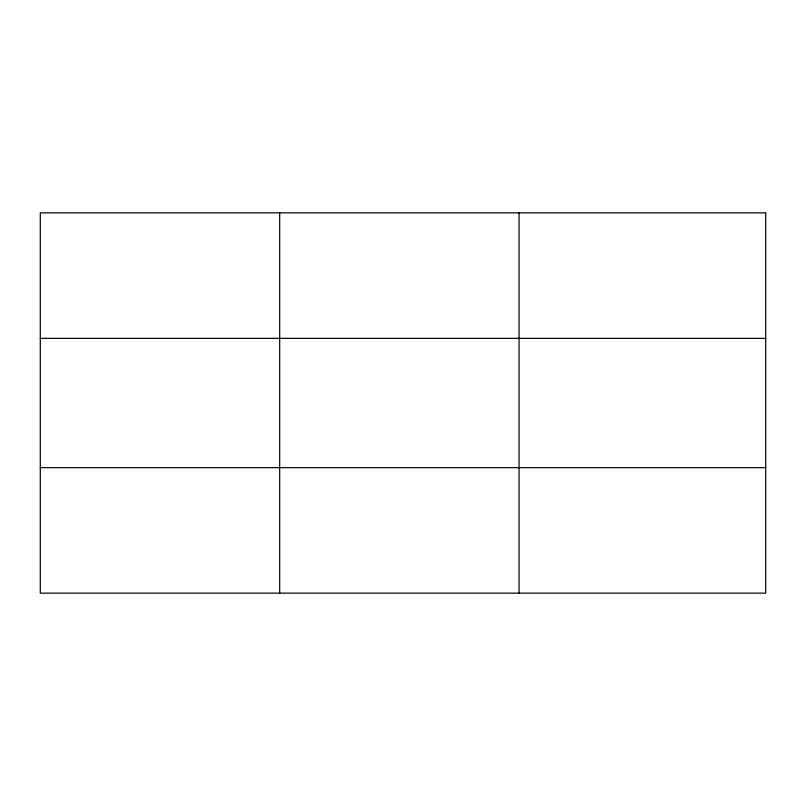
<?xml version="1.0" encoding="UTF-8"?>
<svg xmlns="http://www.w3.org/2000/svg" width="806" height="806" viewBox="0 0 806 806"><rect width="100%" height="100%" fill="white"/><g stroke="black" fill="none" stroke-linecap="round" stroke-linejoin="round"><path stroke-width="1.21" d="M279.682 593.145L279.682 212.855M519.064 593.145L519.064 212.855M40.3 338.349L765.7 338.349M40.3 467.651L765.7 467.651M765.7 212.855L765.7 593.145L40.3 593.145L40.3 212.855L765.7 212.855"/></g></svg>
